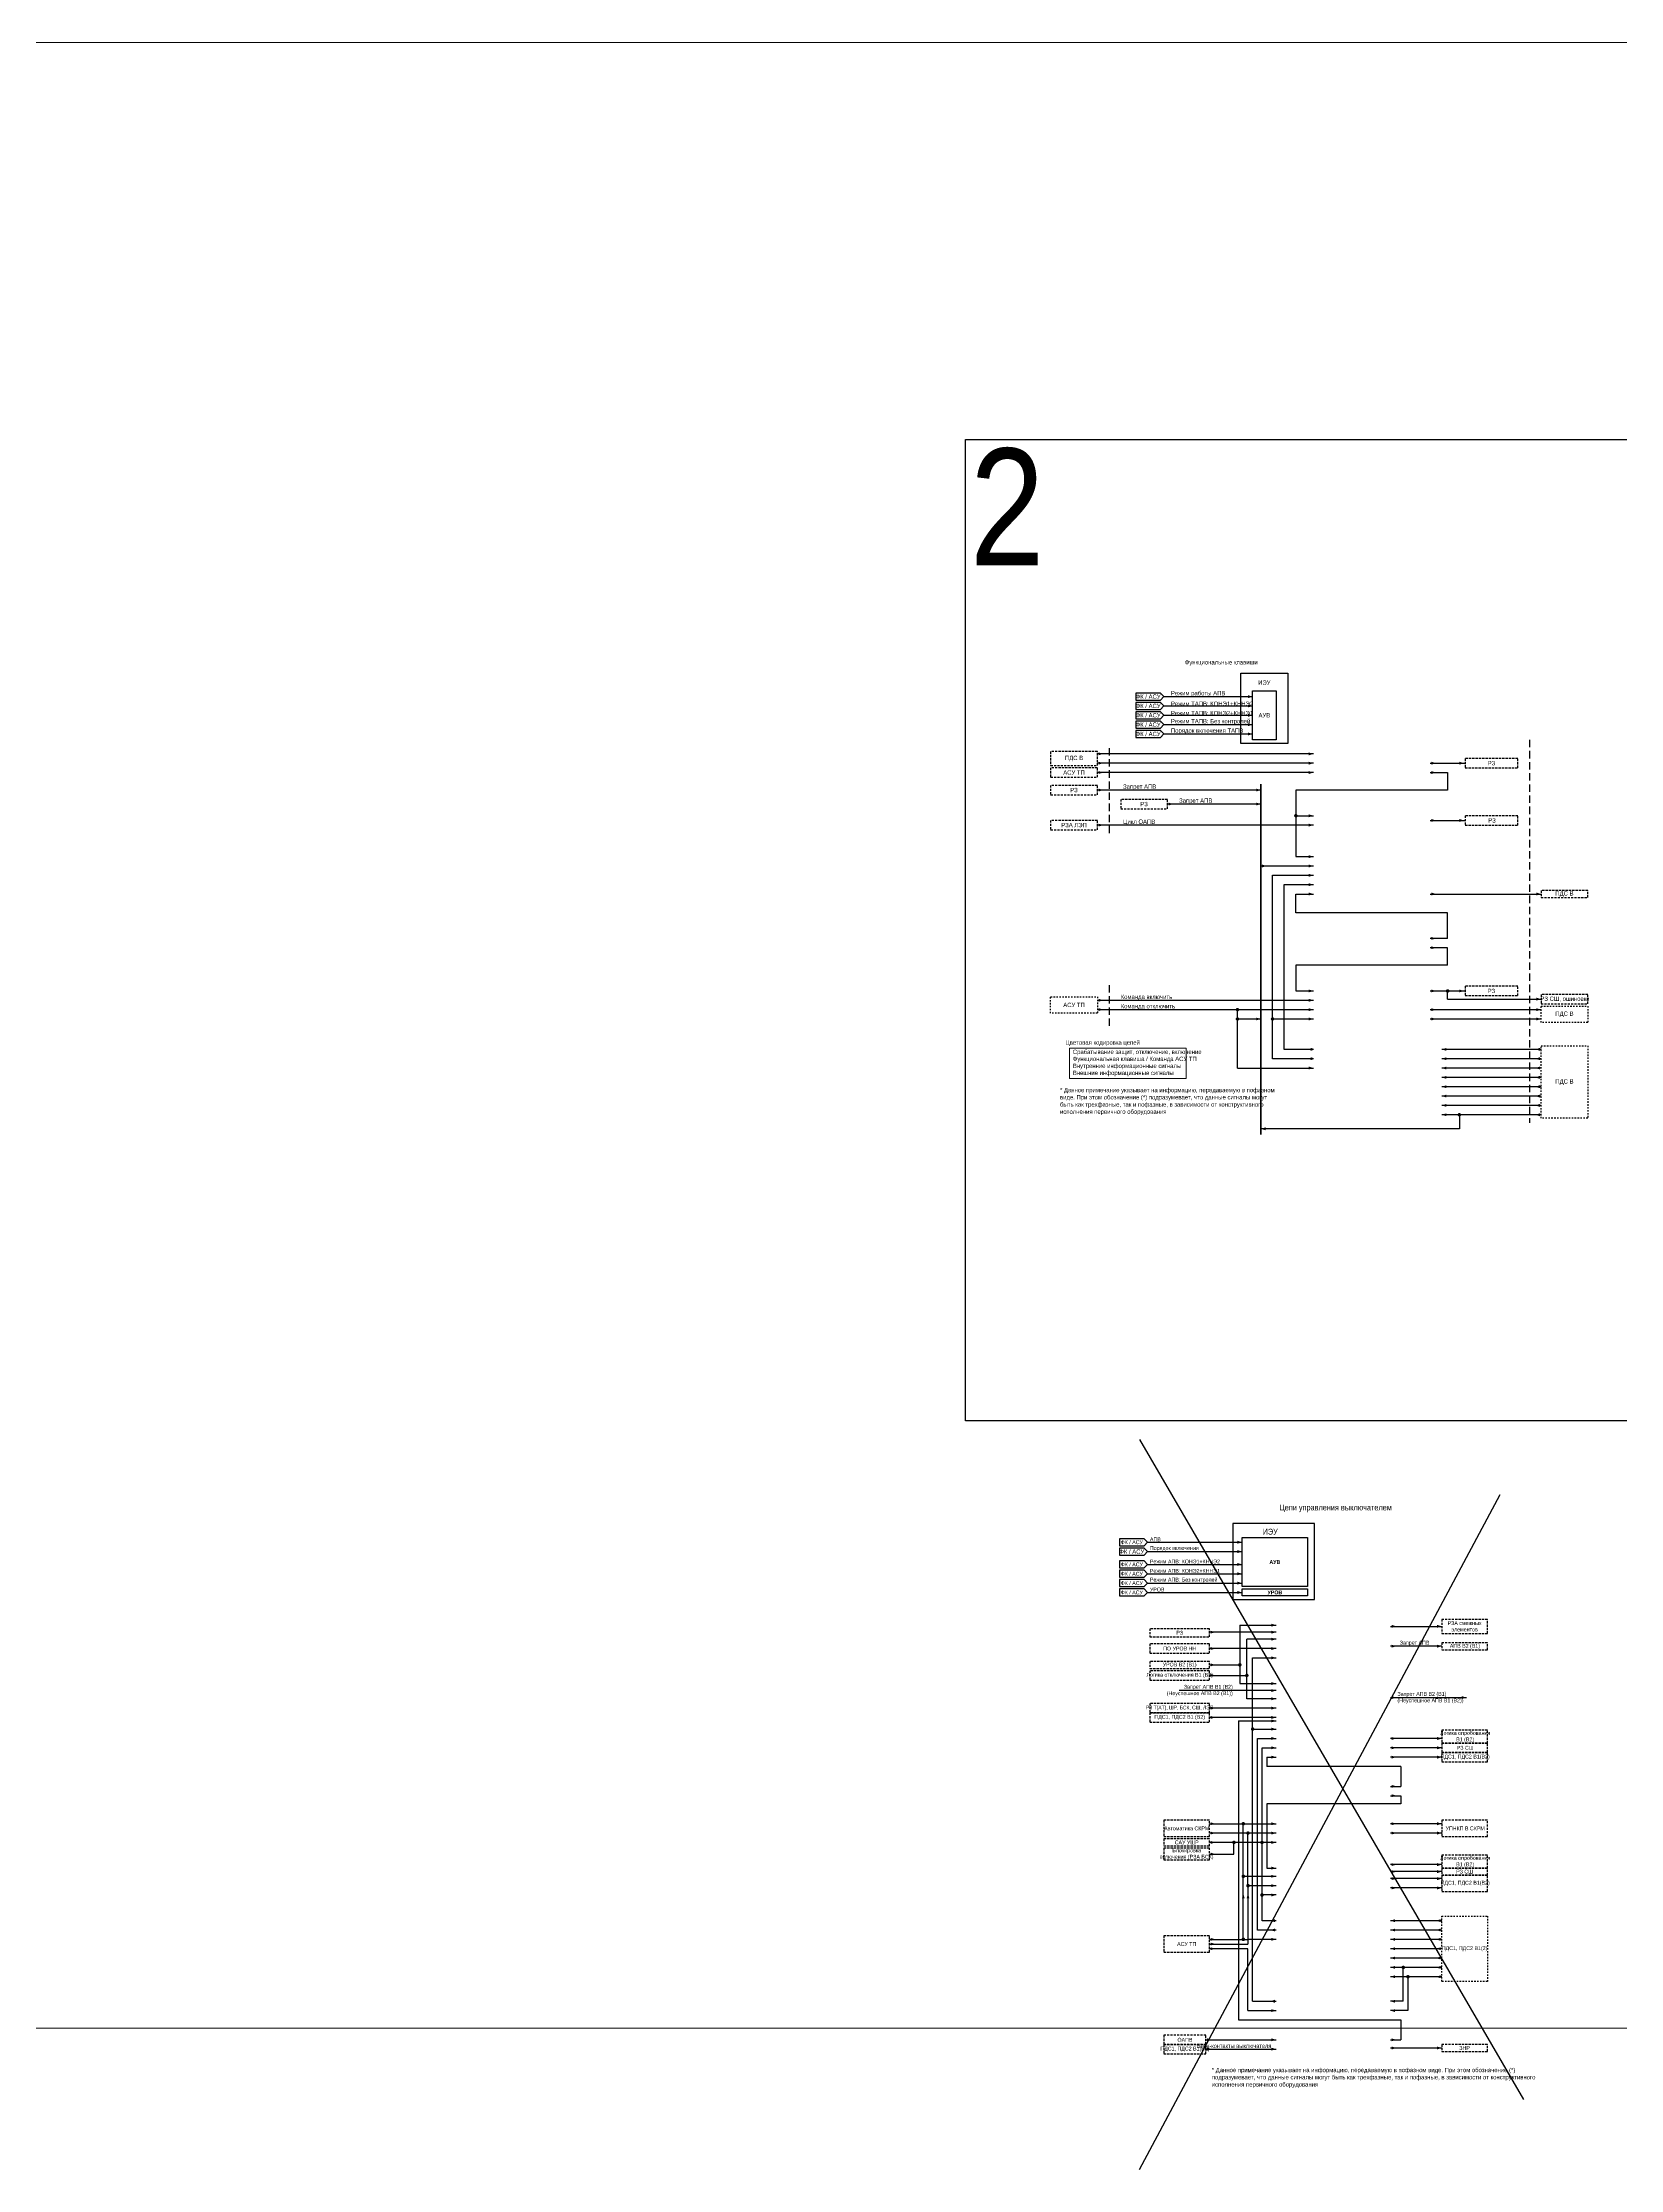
# Model space of a CAD drawing. Header units: millimetres. Extents: x 39198 to 51235, y 3901 to 12197.
# Drawn here: x 43197 to 44548, y 5171 to 6992 of the extents above; entities that cross this region are included whole.
import ezdxf
from ezdxf.enums import TextEntityAlignment as Align

# ---------------------------------------------------------------- set-up
doc = ezdxf.new("R2010")
doc.units = ezdxf.units.MM
doc.linetypes.add('JIS_02_1.2', pattern=[2.5, 1.25, -1.25])
doc.linetypes.add('штриховая2', pattern=[9.525, 6.35, -3.175])
for name, color, linetype, lineweight in [('Основная', 7, 'Continuous', 30), ('Отключение_включение', 1, 'Continuous', 30), ('Тонкая', 7, 'Continuous', 5), ('Цепи внешние', 84, 'Continuous', 30), ('Цепи внутренние', 5, 'Continuous', 30), ('Цепь - ФК и АСУ', 132, 'Continuous', 30)]:
    doc.layers.add(name, color=color, linetype=linetype, lineweight=lineweight)
doc.styles.add('Narrow', font='ARIALN.TTF')

# ---------------------------------------------------------------- blocks, each defined once
blk = doc.blocks.new('Point')
at = {"layer": 'Основная', "color": 0, "const_width": 1.5}
blk.add_lwpolyline([(-0.75, 0, 1), (0.75, 0, 1)], format="xyb", close=True, dxfattribs=at)

msp = doc.modelspace()

# ---------------------------------------------------------------- linework, layer by layer
at = {"color": 1}
msp.add_lwpolyline([(44581, 5812), (43987, 5812), (43987, 6652), (44581, 6652)], close=True, dxfattribs=at)
at = {"layer": 'Основная'}
for points in [[(44223, 6452), (44263, 6452), (44263, 6392), (44223, 6392)], [(44224, 5712), (44280, 5712), (44280, 5670), (44224, 5670)], [(44224, 5668), (44280, 5668), (44280, 5662), (44224, 5662)]]:
    msp.add_lwpolyline(points, close=True, dxfattribs=at)
at = {"layer": 'Основная', "ltscale": 0.3}
for points in [[(44233, 6437), (44253, 6437), (44253, 6395), (44233, 6395)], [(44216, 5659), (44286, 5659), (44286, 5724), (44216, 5724)]]:
    msp.add_lwpolyline(points, close=True, dxfattribs=at)
at = {"layer": 'Основная'}
for points in [[(44136, 5796), (44465, 5231)], [(44136, 5171), (44445, 5749)]]:
    msp.add_lwpolyline(points, dxfattribs=at)
at = {"layer": 'Основная', "color": 5}
msp.add_lwpolyline([(44233, 5315), (44253, 5315)], dxfattribs=at)
at = {"layer": 'Отключение_включение'}
for p, q in [((44351, 5636), (44395, 5636)), ((44395, 5524), (44351, 5524)), ((44395, 5467), (44351, 5467)), ((44229, 5414), (44229, 5459)), ((44395, 5459), (44351, 5459)), ((44225, 5422), (44253, 5422)), ((44229, 5414), (44229, 5364)), ((44229, 5414), (44253, 5414)), ((44395, 5420), (44351, 5420)), ((44395, 5412), (44351, 5412)), ((44253, 5368), (44229, 5368))]:
    msp.add_line(p, q, dxfattribs=at)
at = {"layer": 'Отключение_включение', "ltscale": 0.3}
for p, q in [((44196, 5467), (44253, 5467)), ((44233, 5459), (44196, 5459)), ((44253, 5459), (44233, 5459))]:
    msp.add_line(p, q, dxfattribs=at)
for points in [[(44390, 6326, 0, 2.5, 0), (44386, 6326, 0, 0, 0)], [(44414, 6326, 0, 2.5, 0), (44410, 6326, 0, 0, 0)], [(44390, 6263, 0, 2.5, 0), (44386, 6263, 0, 0, 0)], [(44480, 6263, 0, 2.5, 0), (44476, 6263, 0, 0, 0)], [(44105, 6172, 0, 2.5, 0), (44101, 6172, 0, 0, 0)], [(44285, 6172, 0, 2.5, 0), (44281, 6172, 0, 0, 0)], [(44105, 6164, 0, 2.5, 0), (44101, 6164, 0, 0, 0)], [(44240, 6156, 0, 2.5, 0), (44236, 6156, 0, 0, 0)], [(44285, 6164, 0, 2.5, 0), (44281, 6164, 0, 0, 0)], [(44390, 6164, 0, 2.5, 0), (44386, 6164, 0, 0, 0)], [(44390, 6156, 0, 2.5, 0), (44386, 6156, 0, 0, 0)], [(44480, 6164, 0, 2.5, 0), (44476, 6164, 0, 0, 0)], [(44480, 6156, 0, 2.5, 0), (44476, 6156, 0, 0, 0)], [(44285, 6114, 0, 2.5, 0), (44281, 6114, 0, 0, 0)], [(44201, 5467, 0, 2.5, 0), (44197, 5467, 0, 0, 0)], [(44253, 5467, 0, 2.5, 0), (44249, 5467, 0, 0, 0)], [(44201, 5459, 0, 2.5, 0), (44197, 5459, 0, 0, 0)], [(44253, 5459, 0, 2.5, 0), (44249, 5459, 0, 0, 0)], [(44253, 5422, 0, 2.5, 0), (44249, 5422, 0, 0, 0)], [(44253, 5414, 0, 2.5, 0), (44249, 5414, 0, 0, 0)], [(44225, 5407, 0, 2.5, 0), (44225, 5403, 0, 0, 0)], [(44229, 5407, 0, 2.5, 0), (44229, 5403, 0, 0, 0)], [(44201, 5368, 0, 2.5, 0), (44197, 5368, 0, 0, 0)], [(44201, 5364, 0, 2.5, 0), (44197, 5364, 0, 0, 0)]]:
    msp.add_lwpolyline(points, format="xyseb", dxfattribs=at)
at = {"layer": 'Отключение_включение'}
for points in [[(44385, 6326), (44415, 6326)], [(44220, 6156), (44240, 6156)], [(44220, 6114), (44285, 6114)], [(44225, 5368), (44225, 5467)], [(44196, 5368), (44229, 5368)], [(44196, 5364), (44229, 5364)]]:
    msp.add_lwpolyline(points, dxfattribs=at)
at = {"layer": 'Отключение_включение', "ltscale": 0.3}
for points in [[(44385, 6263), (44480, 6263)], [(44100, 6172), (44285, 6172)], [(44100, 6164), (44285, 6164)], [(44220, 6114), (44220, 6164)], [(44385, 6164), (44480, 6164)], [(44385, 6156), (44480, 6156)]]:
    msp.add_lwpolyline(points, dxfattribs=at)
at = {"layer": 'Отключение_включение'}
for points in [[(44356, 5636, 0, 2.5, 0), (44352, 5636, 0, 0, 0)], [(44395, 5636, 0, 2.5, 0), (44391, 5636, 0, 0, 0)], [(44356, 5524, 0, 2.5, 0), (44352, 5524, 0, 0, 0)], [(44395, 5524, 0, 2.5, 0), (44391, 5524, 0, 0, 0)], [(44356, 5467, 0, 2.5, 0), (44352, 5467, 0, 0, 0)], [(44395, 5467, 0, 2.5, 0), (44391, 5467, 0, 0, 0)], [(44356, 5459, 0, 2.5, 0), (44352, 5459, 0, 0, 0)], [(44395, 5459, 0, 2.5, 0), (44391, 5459, 0, 0, 0)], [(44356, 5420, 0, 2.5, 0), (44352, 5420, 0, 0, 0)], [(44356, 5412, 0, 2.5, 0), (44352, 5412, 0, 0, 0)], [(44395, 5420, 0, 2.5, 0), (44391, 5420, 0, 0, 0)], [(44395, 5412, 0, 2.5, 0), (44391, 5412, 0, 0, 0)], [(44253, 5368, 0, 2.5, 0), (44249, 5368, 0, 0, 0)]]:
    msp.add_lwpolyline(points, format="xyseb", dxfattribs=at)
at = {"layer": 'Тонкая', "color": 2}
msp.add_lwpolyline([(51235, 6992), (40611, 6992), (40611, 5292), (51235, 5292)], close=True, dxfattribs=at)
at = {"layer": 'Тонкая', "ltscale": 0.3}
msp.add_lwpolyline([(44076, 6131), (44176, 6131), (44176, 6105), (44076, 6105)], close=True, dxfattribs=at)
at = {"layer": 'Цепи внешние', "ltscale": 0.3}
for p, q in [((44253, 5631), (44196, 5631)), ((44253, 5617), (44196, 5617)), ((44253, 5566), (44196, 5566)), ((44253, 5558), (44196, 5558)), ((44395, 5532), (44351, 5532)), ((44241, 5451), (44196, 5451)), ((44217, 5441), (44217, 5451)), ((44196, 5441), (44217, 5441)), ((44395, 5426), (44351, 5426)), ((44229, 5360), (44196, 5360)), ((44229, 5307), (44229, 5360)), ((44362, 5315), (44362, 5344)), ((44193, 5282), (44253, 5282)), ((44193, 5274), (44253, 5274))]:
    msp.add_line(p, q, dxfattribs=at)
at = {"layer": 'Цепи внешние'}
for p, q in [((44366, 5336), (44366, 5307)), ((44366, 5307), (44351, 5307))]:
    msp.add_line(p, q, dxfattribs=at)
at = {"layer": 'Цепи внешние', "linetype": 'штриховая2', "ltscale": 0.3}
for points in [[(44100, 6385), (44060, 6385), (44060, 6373), (44100, 6373)], [(44100, 6371), (44060, 6371), (44060, 6363), (44100, 6363)], [(44100, 6356), (44060, 6356), (44060, 6348), (44100, 6348)], [(44100, 6326), (44060, 6326), (44060, 6318), (44100, 6318)], [(44520, 6266), (44480, 6266), (44480, 6260), (44520, 6260)], [(44520, 6177), (44480, 6177), (44480, 6169), (44520, 6169)], [(44196, 5634), (44145, 5634), (44145, 5627), (44196, 5627)], [(44434, 5642), (44395, 5642), (44395, 5630), (44434, 5630)], [(44196, 5621), (44145, 5621), (44145, 5613), (44196, 5613)], [(44196, 5570), (44145, 5570), (44145, 5562), (44196, 5562)], [(44196, 5562), (44145, 5562), (44145, 5554), (44196, 5554)], [(44434, 5536), (44395, 5536), (44395, 5528), (44434, 5528)], [(44434, 5528), (44395, 5528), (44395, 5520), (44434, 5520)], [(44196, 5470), (44157, 5470), (44157, 5456), (44196, 5456)], [(44434, 5470), (44395, 5470), (44395, 5456), (44434, 5456)], [(44196, 5454), (44157, 5454), (44157, 5448), (44196, 5448)], [(44196, 5446), (44157, 5446), (44157, 5436), (44196, 5436)], [(44434, 5429), (44395, 5429), (44395, 5423), (44434, 5423)], [(44434, 5423), (44395, 5423), (44395, 5409), (44434, 5409)], [(44196, 5371), (44157, 5371), (44157, 5357), (44196, 5357)], [(44193, 5286), (44157, 5286), (44157, 5278), (44193, 5278)], [(44193, 5278), (44157, 5278), (44157, 5270), (44193, 5270)]]:
    msp.add_lwpolyline(points, close=True, dxfattribs=at)
at = {"layer": 'Цепи внешние', "ltscale": 0.3}
for points in [[(44105, 6383, 0, 2.5, 0), (44101, 6383, 0, 0, 0)], [(44105, 6375, 0, 2.5, 0), (44101, 6375, 0, 0, 0)], [(44285, 6383, 0, 2.5, 0), (44281, 6383, 0, 0, 0)], [(44285, 6375, 0, 2.5, 0), (44281, 6375, 0, 0, 0)], [(44105, 6367, 0, 2.5, 0), (44101, 6367, 0, 0, 0)], [(44285, 6367, 0, 2.5, 0), (44281, 6367, 0, 0, 0)], [(44105, 6352, 0, 2.5, 0), (44101, 6352, 0, 0, 0)], [(44240, 6352, 0, 2.5, 0), (44236, 6352, 0, 0, 0)], [(44105, 6322, 0, 2.5, 0), (44101, 6322, 0, 0, 0)], [(44285, 6322, 0, 2.5, 0), (44281, 6322, 0, 0, 0)], [(44480, 6173, 0, 2.5, 0), (44476, 6173, 0, 0, 0)], [(44395, 6130, 0, 2.5, 0), (44399, 6130, 0, 0, 0)], [(44395, 6122, 0, 2.5, 0), (44399, 6122, 0, 0, 0)], [(44475, 6130, 0, 2.5, 0), (44479, 6130, 0, 0, 0)], [(44475, 6122, 0, 2.5, 0), (44479, 6122, 0, 0, 0)], [(44395, 6114, 0, 2.5, 0), (44399, 6114, 0, 0, 0)], [(44395, 6106, 0, 2.5, 0), (44399, 6106, 0, 0, 0)], [(44475, 6114, 0, 2.5, 0), (44479, 6114, 0, 0, 0)], [(44475, 6106, 0, 2.5, 0), (44479, 6106, 0, 0, 0)], [(44395, 6098, 0, 2.5, 0), (44399, 6098, 0, 0, 0)], [(44395, 6090, 0, 2.5, 0), (44399, 6090, 0, 0, 0)], [(44395, 6082, 0, 2.5, 0), (44399, 6082, 0, 0, 0)], [(44475, 6098, 0, 2.5, 0), (44479, 6098, 0, 0, 0)], [(44475, 6090, 0, 2.5, 0), (44479, 6090, 0, 0, 0)], [(44475, 6082, 0, 2.5, 0), (44479, 6082, 0, 0, 0)], [(44395, 6074, 0, 2.5, 0), (44399, 6074, 0, 0, 0)], [(44475, 6074, 0, 2.5, 0), (44479, 6074, 0, 0, 0)], [(44201, 5631, 0, 2.5, 0), (44197, 5631, 0, 0, 0)], [(44253, 5631, 0, 2.5, 0), (44249, 5631, 0, 0, 0)], [(44201, 5617, 0, 2.5, 0), (44197, 5617, 0, 0, 0)], [(44253, 5617, 0, 2.5, 0), (44249, 5617, 0, 0, 0)], [(44201, 5566, 0, 2.5, 0), (44197, 5566, 0, 0, 0)], [(44201, 5558, 0, 2.5, 0), (44197, 5558, 0, 0, 0)], [(44253, 5566, 0, 2.5, 0), (44249, 5566, 0, 0, 0)], [(44253, 5558, 0, 2.5, 0), (44249, 5558, 0, 0, 0)], [(44356, 5532, 0, 2.5, 0), (44352, 5532, 0, 0, 0)], [(44395, 5532, 0, 2.5, 0), (44391, 5532, 0, 0, 0)], [(44201, 5451, 0, 2.5, 0), (44197, 5451, 0, 0, 0)], [(44201, 5441, 0, 2.5, 0), (44197, 5441, 0, 0, 0)], [(44356, 5426, 0, 2.5, 0), (44352, 5426, 0, 0, 0)], [(44395, 5426, 0, 2.5, 0), (44391, 5426, 0, 0, 0)], [(44351, 5384, 0, 2.5, 0), (44355, 5384, 0, 0, 0)], [(44351, 5376, 0, 2.5, 0), (44355, 5376, 0, 0, 0)], [(44390, 5384, 0, 2.5, 0), (44394, 5384, 0, 0, 0)], [(44390, 5376, 0, 2.5, 0), (44394, 5376, 0, 0, 0)], [(44201, 5360, 0, 2.5, 0), (44197, 5360, 0, 0, 0)], [(44351, 5368, 0, 2.5, 0), (44355, 5368, 0, 0, 0)], [(44351, 5360, 0, 2.5, 0), (44355, 5360, 0, 0, 0)], [(44390, 5368, 0, 2.5, 0), (44394, 5368, 0, 0, 0)], [(44390, 5360, 0, 2.5, 0), (44394, 5360, 0, 0, 0)], [(44351, 5352, 0, 2.5, 0), (44355, 5352, 0, 0, 0)], [(44351, 5344, 0, 2.5, 0), (44355, 5344, 0, 0, 0)], [(44351, 5336, 0, 2.5, 0), (44355, 5336, 0, 0, 0)], [(44390, 5352, 0, 2.5, 0), (44394, 5352, 0, 0, 0)], [(44390, 5344, 0, 2.5, 0), (44394, 5344, 0, 0, 0)], [(44390, 5336, 0, 2.5, 0), (44394, 5336, 0, 0, 0)], [(44253, 5307, 0, 2.5, 0), (44249, 5307, 0, 0, 0)], [(44351, 5315, 0, 2.5, 0), (44355, 5315, 0, 0, 0)], [(44351, 5307, 0, 2.5, 0), (44355, 5307, 0, 0, 0)], [(44198, 5282, 0, 2.5, 0), (44194, 5282, 0, 0, 0)], [(44253, 5282, 0, 2.5, 0), (44249, 5282, 0, 0, 0)], [(44198, 5274, 0, 2.5, 0), (44194, 5274, 0, 0, 0)], [(44253, 5274, 0, 2.5, 0), (44249, 5274, 0, 0, 0)]]:
    msp.add_lwpolyline(points, format="xyseb", dxfattribs=at)
at = {"layer": 'Цепи внешние'}
for points in [[(44285, 6383), (44100, 6383)], [(44285, 6375), (44100, 6375)], [(44285, 6367), (44100, 6367)], [(44400, 6173), (44400, 6180)], [(44400, 6173), (44480, 6173)], [(44480, 6090), (44395, 6090)], [(44480, 6082), (44395, 6082)], [(44480, 6074), (44395, 6074)], [(44395, 5344), (44351, 5344)], [(44395, 5336), (44351, 5336)]]:
    msp.add_lwpolyline(points, dxfattribs=at)
at = {"layer": 'Цепи внешние', "ltscale": 0.3}
for points in [[(44240, 6352), (44100, 6352)], [(44285, 6322), (44100, 6322)], [(44480, 6130), (44395, 6130)], [(44480, 6122), (44395, 6122)], [(44480, 6114), (44480, 6114), (44480, 6114), (44395, 6114)], [(44480, 6106), (44480, 6106), (44480, 6106), (44395, 6106)], [(44480, 6098), (44480, 6098), (44480, 6098), (44395, 6098)], [(44395, 5384), (44351, 5384)], [(44395, 5376), (44351, 5376)], [(44395, 5368), (44351, 5368)], [(44395, 5360), (44351, 5360)], [(44395, 5352), (44351, 5352)], [(44229, 5307), (44253, 5307)], [(44362, 5315), (44351, 5315)]]:
    msp.add_lwpolyline(points, dxfattribs=at)
at = {"layer": 'Цепи внешние', "linetype": 'JIS_02_1.2'}
for points in [[(44060, 6175), (44100, 6175), (44100, 6161), (44060, 6161)], [(44480, 6167), (44520, 6167), (44520, 6153), (44480, 6153)], [(44480, 6133), (44520, 6133), (44520, 6071), (44480, 6071)], [(44395, 5388), (44434, 5388), (44434, 5332), (44395, 5332)]]:
    msp.add_lwpolyline(points, close=True, dxfattribs=at)
at = {"layer": 'Цепи внутренние'}
for p, q in [((44400, 6225), (44385, 6225)), ((44400, 6217), (44385, 6217)), ((44222, 5587), (44253, 5587)), ((44351, 5275), (44395, 5275))]:
    msp.add_line(p, q, dxfattribs=at)
at = {"layer": 'Цепи внутренние', "ltscale": 0.3}
for p, q in [((44222, 5637), (44253, 5637)), ((44222, 5637), (44222, 5587)), ((44253, 5625), (44228, 5625)), ((44228, 5574), (44228, 5625)), ((44233, 5315), (44233, 5609)), ((44233, 5609), (44253, 5609)), ((44395, 5619), (44351, 5619)), ((44196, 5603), (44222, 5603)), ((44196, 5594), (44228, 5594)), ((44253, 5581), (44170, 5581)), ((44253, 5574), (44228, 5574)), ((44221, 5555), (44253, 5555)), ((44221, 5555), (44221, 5299)), ((44233, 5548), (44253, 5548)), ((44237, 5376), (44237, 5540)), ((44237, 5540), (44253, 5540)), ((44395, 5540), (44351, 5540)), ((44241, 5532), (44253, 5532)), ((44245, 5524), (44253, 5524)), ((44245, 5524), (44245, 5516)), ((44360, 5516), (44245, 5516)), ((44360, 5516), (44360, 5499)), ((44360, 5484), (44245, 5484)), ((44245, 5484), (44245, 5429)), ((44351, 5499), (44360, 5499)), ((44351, 5491), (44360, 5491)), ((44360, 5491), (44360, 5484)), ((44360, 5491), (44360, 5491)), ((44253, 5451), (44241, 5451)), ((44245, 5429), (44253, 5429)), ((44395, 5432), (44351, 5432)), ((44253, 5406), (44241, 5406)), ((44253, 5376), (44237, 5376)), ((44221, 5299), (44360, 5299)), ((44351, 5282), (44360, 5282)), ((44360, 5299), (44360, 5282))]:
    msp.add_line(p, q, dxfattribs=at)
at = {"layer": 'Цепи внутренние', "linetype": 'штриховая2'}
for points in [[(44470, 6395), (44470, 6067.1)], [(44110, 6388), (44110, 6312)], [(44110, 6185), (44110, 6149)]]:
    msp.add_lwpolyline(points, dxfattribs=at)
at = {"layer": 'Цепи внутренние', "ltscale": 0.3}
for points in [[(44390, 6375, 0, 2.5, 0), (44386, 6375, 0, 0, 0)], [(44414, 6375, 0, 2.5, 0), (44410, 6375, 0, 0, 0)], [(44390, 6367, 0, 2.5, 0), (44386, 6367, 0, 0, 0)], [(44165, 6340, 0, 2.5, 0), (44161, 6340, 0, 0, 0)], [(44240, 6340, 0, 2.5, 0), (44236, 6340, 0, 0, 0)], [(44285, 6330, 0, 2.5, 0), (44281, 6330, 0, 0, 0)], [(44245, 6287, 0, 2.5, 0), (44241, 6287, 0, 0, 0)], [(44285, 6295, 0, 2.5, 0), (44281, 6295, 0, 0, 0)], [(44285, 6287, 0, 2.5, 0), (44281, 6287, 0, 0, 0)], [(44285, 6279, 0, 2.5, 0), (44281, 6279, 0, 0, 0)], [(44285, 6271, 0, 2.5, 0), (44281, 6271, 0, 0, 0)], [(44285, 6263, 0, 2.5, 0), (44281, 6263, 0, 0, 0)], [(44390, 6225, 0, 2.5, 0), (44386, 6225, 0, 0, 0)], [(44390, 6217, 0, 2.5, 0), (44386, 6217, 0, 0, 0)], [(44285, 6180, 0, 2.5, 0), (44281, 6180, 0, 0, 0)], [(44390, 6180, 0, 2.5, 0), (44386, 6180, 0, 0, 0)], [(44414, 6180, 0, 2.5, 0), (44410, 6180, 0, 0, 0)], [(44285, 6156, 0, 2.5, 0), (44281, 6156, 0, 0, 0)], [(44280, 6130, 0, 2.5, 0), (44284, 6130, 0, 0, 0)], [(44280, 6122, 0, 2.5, 0), (44284, 6122, 0, 0, 0)], [(44240, 6062, 0, 2.5, 0), (44244, 6062, 0, 0, 0)], [(44253, 5637, 0, 2.5, 0), (44249, 5637, 0, 0, 0)], [(44253, 5625, 0, 2.5, 0), (44249, 5625, 0, 0, 0)], [(44253, 5609, 0, 2.5, 0), (44249, 5609, 0, 0, 0)], [(44356, 5619, 0, 2.5, 0), (44352, 5619, 0, 0, 0)], [(44395, 5619, 0, 2.5, 0), (44391, 5619, 0, 0, 0)], [(44201, 5603, 0, 2.5, 0), (44197, 5603, 0, 0, 0)], [(44201, 5594, 0, 2.5, 0), (44197, 5594, 0, 0, 0)], [(44253, 5587, 0, 2.5, 0), (44249, 5587, 0, 0, 0)], [(44253, 5581, 0, 2.5, 0), (44249, 5581, 0, 0, 0)], [(44253, 5574, 0, 2.5, 0), (44249, 5574, 0, 0, 0)], [(44356, 5575, 0, 2.5, 0), (44352, 5575, 0, 0, 0)], [(44416, 5575, 0, 2.5, 0), (44412, 5575, 0, 0, 0)], [(44253, 5555, 0, 2.5, 0), (44249, 5555, 0, 0, 0)], [(44253, 5548, 0, 2.5, 0), (44249, 5548, 0, 0, 0)], [(44253, 5540, 0, 2.5, 0), (44249, 5540, 0, 0, 0)], [(44356, 5540, 0, 2.5, 0), (44352, 5540, 0, 0, 0)], [(44395, 5540, 0, 2.5, 0), (44391, 5540, 0, 0, 0)], [(44253, 5532, 0, 2.5, 0), (44249, 5532, 0, 0, 0)], [(44253, 5524, 0, 2.5, 0), (44249, 5524, 0, 0, 0)], [(44356, 5499, 0, 2.5, 0), (44352, 5499, 0, 0, 0)], [(44356, 5491, 0, 2.5, 0), (44352, 5491, 0, 0, 0)], [(44253, 5451, 0, 2.5, 0), (44249, 5451, 0, 0, 0)], [(44253, 5429, 0, 2.5, 0), (44249, 5429, 0, 0, 0)], [(44356, 5432, 0, 2.5, 0), (44352, 5432, 0, 0, 0)], [(44395, 5432, 0, 2.5, 0), (44391, 5432, 0, 0, 0)], [(44253, 5406, 0, 2.5, 0), (44249, 5406, 0, 0, 0)], [(44248, 5384, 0, 2.5, 0), (44252, 5384, 0, 0, 0)], [(44248, 5376, 0, 2.5, 0), (44252, 5376, 0, 0, 0)], [(44248, 5315, 0, 2.5, 0), (44252, 5315, 0, 0, 0)], [(44356, 5282, 0, 2.5, 0), (44352, 5282, 0, 0, 0)], [(44356, 5275, 0, 2.5, 0), (44352, 5275, 0, 0, 0)], [(44395, 5275, 0, 2.5, 0), (44391, 5275, 0, 0, 0)]]:
    msp.add_lwpolyline(points, format="xyseb", dxfattribs=at)
at = {"layer": 'Цепи внутренние'}
for points in [[(44385, 6375), (44415, 6375)], [(44385, 6367), (44400, 6367)], [(44400, 6367), (44400, 6352)], [(44400, 6352), (44270, 6352)], [(44270, 6352), (44270, 6295)], [(44270, 6330), (44285, 6330)], [(44240, 6287), (44285, 6287)], [(44270, 6295), (44285, 6295)], [(44260, 6271), (44285, 6271)], [(44270, 6247), (44270, 6263)], [(44270, 6263), (44285, 6263)], [(44400, 6247), (44270, 6247)], [(44400, 6225), (44400, 6247)], [(44400, 6202), (44400, 6217)], [(44400, 6202), (44270, 6202)], [(44270, 6202), (44270, 6180)], [(44270, 6180), (44285, 6180)], [(44385, 6180), (44415, 6180)], [(44410, 6074), (44410, 6062)], [(44410, 6062), (44410, 6062), (44240, 6062)], [(44351, 5575), (44416, 5575)]]:
    msp.add_lwpolyline(points, dxfattribs=at)
at = {"layer": 'Цепи внутренние', "linetype": 'штриховая2', "ltscale": 0.3}
for points in [[(44460, 6379), (44415, 6379), (44415, 6371), (44460, 6371)], [(44160, 6344), (44120, 6344), (44120, 6336), (44160, 6336)], [(44460, 6330), (44415, 6330), (44415, 6322), (44460, 6322)], [(44460, 6184), (44415, 6184), (44415, 6176), (44460, 6176)], [(44434, 5622), (44395, 5622), (44395, 5616), (44434, 5616)], [(44196, 5606), (44145, 5606), (44145, 5600), (44196, 5600)], [(44196, 5598), (44145, 5598), (44145, 5590), (44196, 5590)], [(44434, 5547), (44395, 5547), (44395, 5536), (44434, 5536)], [(44434, 5440), (44395, 5440), (44395, 5429), (44434, 5429)], [(44434, 5278), (44395, 5278), (44395, 5272), (44434, 5272)]]:
    msp.add_lwpolyline(points, close=True, dxfattribs=at)
at = {"layer": 'Цепи внутренние', "lineweight": 60}
msp.add_lwpolyline([(44240, 6057), (44240, 6357)], dxfattribs=at)
at = {"layer": 'Цепи внутренние', "ltscale": 0.3}
for points in [[(44240, 6340), (44160, 6340)], [(44250, 6122), (44250, 6279)], [(44250, 6279), (44285, 6279)], [(44260, 6130), (44260, 6271)], [(44250, 6156), (44285, 6156)], [(44285, 6122), (44250, 6122)], [(44285, 6130), (44260, 6130)], [(44241, 5384), (44241, 5532)], [(44253, 5384), (44241, 5384)]]:
    msp.add_lwpolyline(points, dxfattribs=at)
at = {"layer": 'Цепь - ФК и АСУ', "ltscale": 0.3}
for points in [[(44157, 6432), (44154, 6435), (44133, 6435), (44133, 6429), (44154, 6429), (44157, 6432)], [(44157, 6424), (44154, 6427), (44133, 6427), (44133, 6421), (44154, 6421), (44157, 6424)], [(44157, 6416), (44154, 6419), (44133, 6419), (44133, 6413), (44154, 6413), (44157, 6416)], [(44157, 6408), (44154, 6411), (44133, 6411), (44133, 6405), (44154, 6405), (44157, 6408)], [(44157, 6400), (44154, 6403), (44133, 6403), (44133, 6397), (44154, 6397), (44157, 6400)], [(44143, 5708), (44140, 5711), (44119, 5711), (44119, 5705), (44140, 5705), (44143, 5708)], [(44143, 5700), (44140, 5703), (44119, 5703), (44119, 5697), (44140, 5697), (44143, 5700)], [(44143, 5689), (44140, 5692), (44119, 5692), (44119, 5686), (44140, 5686), (44143, 5689)], [(44143, 5681), (44140, 5684), (44119, 5684), (44119, 5678), (44140, 5678), (44143, 5681)], [(44143, 5673), (44140, 5676), (44119, 5676), (44119, 5670), (44140, 5670), (44143, 5673)], [(44143, 5665), (44140, 5668), (44119, 5668), (44119, 5662), (44140, 5662), (44143, 5665)]]:
    msp.add_lwpolyline(points, dxfattribs=at)
at = {"layer": 'Цепь - ФК и АСУ'}
for points in [[(44157, 6432), (44233, 6432)], [(44157, 6424), (44233, 6424)], [(44157, 6416), (44233, 6416)], [(44157, 6408), (44233, 6408)], [(44157, 6400), (44233, 6400)], [(44143, 5708), (44224, 5708), (44224, 5708), (44224, 5708)], [(44143, 5700), (44224, 5700)], [(44143, 5689), (44224, 5689), (44224, 5689), (44224, 5689)], [(44143, 5681), (44224, 5681), (44224, 5681), (44224, 5681)], [(44143, 5673), (44224, 5673), (44224, 5673), (44224, 5673)], [(44143, 5665), (44224, 5665), (44224, 5665), (44224, 5665)]]:
    msp.add_lwpolyline(points, dxfattribs=at)
at = {"layer": 'Цепь - ФК и АСУ', "ltscale": 0.3}
for points in [[(44233, 6432, 0, 2.5, 0), (44229, 6432, 0, 0, 0)], [(44233, 6424, 0, 2.5, 0), (44229, 6424, 0, 0, 0)], [(44233, 6416, 0, 2.5, 0), (44229, 6416, 0, 0, 0)], [(44233, 6408, 0, 2.5, 0), (44229, 6408, 0, 0, 0)], [(44233, 6400, 0, 2.5, 0), (44229, 6400, 0, 0, 0)], [(44224, 5708, 0, 2.5, 0), (44220, 5708, 0, 0, 0)], [(44224, 5700, 0, 2.5, 0), (44220, 5700, 0, 0, 0)], [(44224, 5689, 0, 2.5, 0), (44220, 5689, 0, 0, 0)], [(44224, 5681, 0, 2.5, 0), (44220, 5681, 0, 0, 0)], [(44224, 5673, 0, 2.5, 0), (44220, 5673, 0, 0, 0)], [(44224, 5665, 0, 2.5, 0), (44220, 5665, 0, 0, 0)]]:
    msp.add_lwpolyline(points, format="xyseb", dxfattribs=at)

# ---------------------------------------------------------------- block references
at = {"layer": 'Отключение_включение'}
for p in [(44220, 6164), (44220, 6156), (44225, 5467), (44229, 5459), (44225, 5422), (44229, 5414), (44225, 5368)]:
    msp.add_blockref('Point', p, dxfattribs=at)
at = {"layer": 'Цепи внешние'}
for p in [(44400, 6180), (44362, 5344), (44366, 5336)]:
    msp.add_blockref('Point', p, dxfattribs=at)
at = {"layer": 'Цепи внешние', "ltscale": 0.3}
msp.add_blockref('Point', (44217, 5451), dxfattribs=at)
at = {"layer": 'Цепи внутренние'}
for p in [(44270, 6330), (44250, 6156), (44410, 6074), (44222, 5603), (44228, 5594), (44233, 5548), (44241, 5451), (44241, 5406)]:
    msp.add_blockref('Point', p, dxfattribs=at)

# ---------------------------------------------------------------- texts
at = {"style": 'Narrow'}
msp.add_text('2', height=100, dxfattribs=at).set_placement((43990.9, 6544.4))
at = {"layer": 'Основная', "style": 'Narrow'}
msp.add_text('Цветовая кодировка цепей', height=3.7, dxfattribs=at).set_placement((44104.5, 6134), align=Align.CENTER)
for s, insert, char_height, width, attachment_point in [('Функциональные клавиши', (44206.1, 6458.4), 3.7, 94, 8), ('ФК / АСУ', (44143.5, 6432), 3.7, 21, 5), ('Режим работы АПВ', (44163, 6432), 3.7, 99, 7), ('ИЭУ', (44243, 6444), 3.7, 40, 5), ('ФК / АСУ', (44143.5, 6424), 3.7, 21, 5), ('ФК / АСУ', (44143.5, 6416), 3.7, 21, 5), ('ФК / АСУ', (44143.5, 6408), 3.7, 21, 5), ('Режим ТАПВ: {\\C0;КОНЭ1+КННЭ2}', (44163, 6424), 3.7, 99, 7), ('Режим ТАПВ:{\\C0; КОНЭ2+КННЭ1}', (44163, 6416), 3.7, 99, 7), ('Режим ТАПВ: Без контролей', (44163, 6408), 3.7, 99, 7), ('АУВ', (44243, 6416), 3.7, 20, 5), ('ФК / АСУ', (44143.5, 6400), 3.7, 21, 5), ('Порядок включения ТАПВ', (44163, 6400), 3.7, 99, 7), ('ПДС В', (44080, 6379), 3.7, 40, 5), ('РЗ', (44437.5, 6375), 3.7, 45, 5), ('АСУ ТП', (44080, 6367), 3.7, 40, 5), ('Запрет АПВ', (44122, 6352), 3.7, 77, 7), ('РЗ', (44080, 6352), 3.7, 40, 5), ('РЗ', (44140, 6340), 3.7, 40, 5), ('Запрет АПВ', (44170, 6340), 3.7, 27, 7), ('РЗА ЛЭП', (44080, 6322), 3.7, 40, 5), ('Цикл ОАПВ', (44122, 6322), 3.7, 83, 7), ('РЗ', (44438, 6326), 3.7, 44, 5), ('ПДС В', (44500, 6263), 3.7, 40, 5), ('Команда включить', (44120, 6172), 3.7, 62, 7), ('РЗ', (44437.5, 6180), 3.7, 45, 5), ('РЗ СШ, ошиновки', (44500.5, 6173), 3.7, 39, 5), ('АСУ ТП', (44080, 6168), 3.7, 40, 5), ('Команда отключить', (44120, 6164), 3.7, 62, 7), ('ПДС В', (44500, 6160), 3.7, 40, 5), ('ПДС В', (44500, 6102), 3.7, 40, 5), ('* Данное примечание указывает на информацию, передаваемую в пофазном виде. При этом обозначение (*) подразумевает, что данные сигналы могут быть как трехфазные, так и пофазные, в зависимости от конструктивного исполнения первичного оборудования', (44068, 6097), 3.7, 158, 1), ('Цепи управления выключателем', (44304, 5737), 5, 188.231, 5), ('ИЭУ', (44248, 5717), 5, 64, 5), ('ФК / АСУ', (44129.5, 5700), 3.7, 21, 5), ('ФК / АСУ', (44129.5, 5708), 3.3, 21, 5), ('АПВ', (44145, 5710.5), 3.3, 73.844, 4), ('Порядок включения', (44145, 5702.5), 3.3, 73.844, 4), ('ФК / АСУ', (44129.5, 5689), 3.3, 21, 5), ('ФК / АСУ', (44129.5, 5681), 3.3, 21, 5), ('Режим АПВ: {\\C0;КОНЭ1+КННЭ2}', (44145, 5691.5), 3.3, 73.844, 4), ('Режим АПВ:{\\C0; КОНЭ2+КННЭ1}', (44145, 5683.5), 3.3, 73.844, 4), ('{\\fArial Narrow|b1|i0|c204|p34;\\C0;АУВ}', (44252, 5691), 3.3, 56, 5), ('ФК / АСУ', (44129.5, 5673), 3.3, 21, 5), ('ФК / АСУ', (44129.5, 5665), 3.3, 21, 5), ('УРОВ', (44145, 5667.5), 3.3, 73.844, 4), ('Режим АПВ: Без контролей', (44145, 5675.5), 3.3, 73.844, 4), ('{\\fArial Narrow|b1|i0|c204|p34;\\C0;УРОВ}', (44252, 5665), 3.3, 56, 5), ('РЗ', (44170.5, 5630.5), 3.3, 51, 5), ('РЗА смежных элементов', (44414.5, 5636), 3.3, 39, 5), ('ПО УРОВ НН', (44170.5, 5617), 3.3, 51, 5), ('{\\C0;Запрет АПВ }', (44359, 5621.5), 3.3, 71, 4), ('АПВ В2 (В1)', (44414.8, 5618.8), 3.3, 38.5, 5), ('Логика отключения В1 (В2)', (44170.5, 5594), 3.3, 51, 5), ('УРОВ В2 (В1)', (44170.5, 5602.8), 3.3, 51, 5), (' {\\H0.94286x;Запрет АПВ В1 (В2) (Неуспешное АПВ В2 (В1))}', (44216, 5581), 3.5, 60.101, 6), ('Запрет АПВ В2 (В1) (Неуспешное АПВ В1 (В2))', (44357, 5570), 3.3, 56.477, 7), ('{\\W0.9;РЗ Т(АТ), ШР, БСК, СШ, ЛЭП}', (44170.5, 5566), 3.3, 51, 5), ('ПДС1, ПДС2 В1 (В2)', (44170.5, 5558), 3.3, 51, 5), ('Логика опробования В1 (В2)', (44415, 5541.5), 3.3, 39, 5), ('ПДС1, ПДС2 В1(В2)', (44415, 5524), 3.3, 39, 5), ('РЗ СШ', (44415, 5532), 3.3, 39, 5), ('Автоматика СКРМ', (44176.5, 5463), 3.3, 39, 5), ('УПНКП В СКРМ', (44415, 5463), 3.3, 39, 5), ('Блокировка включения (РЗА БСК)', (44176.5, 5441), 3.3, 39, 5), ('САУ УШР', (44176.5, 5451), 3.3, 39, 5), ('Логика опробования В1 (В2)', (44415, 5434.5), 3.3, 39, 5), ('РЗ СШ', (44414.5, 5426), 3.3, 39, 5), ('ПДС1, ПДС2 В1(В2)', (44415, 5416), 3.3, 39, 5), ('АСУ ТП', (44176.5, 5364), 3.3, 39, 5), ('ПДС1, ПДС2 В1(2)', (44414.5, 5360), 3.3, 39, 5), ('ОАПВ', (44175, 5282), 3.3, 36, 5), ('ПДС1, ПДС2 В1(В2)', (44175, 5274), 3.3, 36, 5), ('Блок-контакты выключателя ', (44249, 5276.8), 3.5, 71.669, 6), ('ЗНР', (44414.5, 5275), 3.3, 39, 5), ('* Данное примечание указывает на информацию, передаваемую в пофазном виде. При этом обозначение (*) подразумевает, что данные сигналы могут быть как трехфазные, так и пофазные, в зависимости от конструктивного исполнения первичного оборудования', (44198, 5258), 3.7, 237, 1)]:
    msp.add_mtext(s, dxfattribs=dict(at, insert=insert, char_height=char_height, width=width, attachment_point=attachment_point))
at = {"layer": 'Отключение_включение', "style": 'Narrow'}
msp.add_text('Срабатывание защит, отключение, включение', height=3.7, dxfattribs=at).set_placement((44079, 6126))
at = {"layer": 'Цепи внешние', "style": 'Narrow'}
msp.add_text('Внешние информационные сигналы', height=3.7, dxfattribs=at).set_placement((44079, 6108))
at = {"layer": 'Цепи внутренние', "style": 'Narrow'}
msp.add_text('Внутренние информационные сигналы', height=3.7, dxfattribs=at).set_placement((44079, 6114))
at = {"layer": 'Цепь - ФК и АСУ', "style": 'Narrow'}
msp.add_text('Функциональная клавиша / Команда АСУ ТП', height=3.7, dxfattribs=at).set_placement((44079, 6120))

doc.saveas('drawing.dxf')
